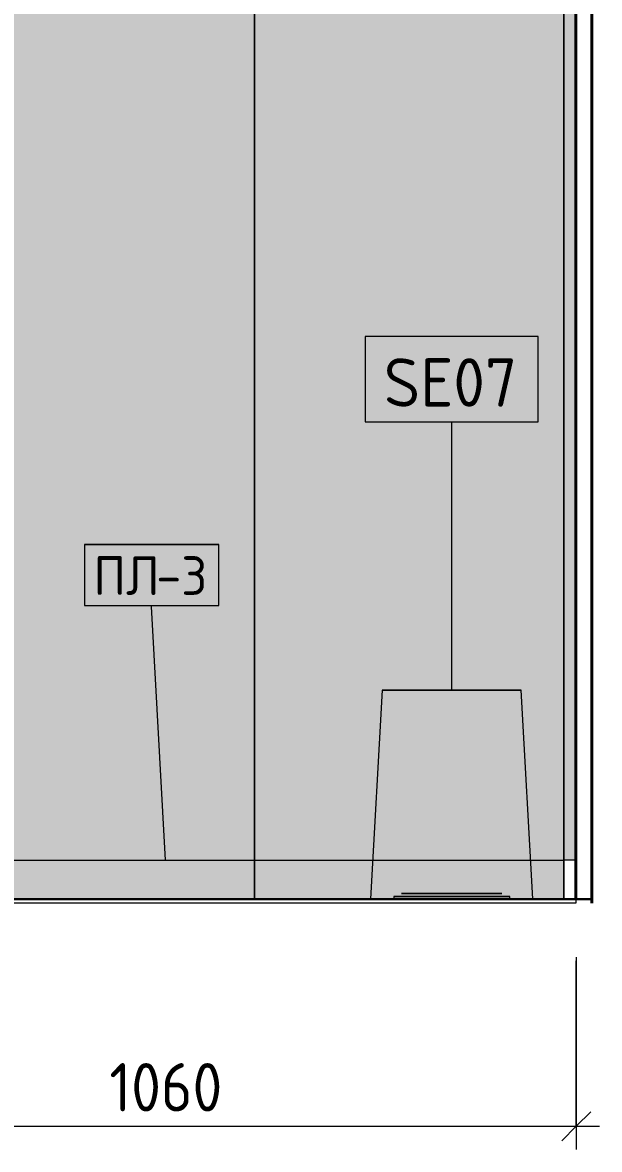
# Model space of a CAD drawing. Header units: millimetres. Extents: x 855 to 55293, y -2351 to 9447.
# Drawn here: x 27908 to 28654, y -324 to 1132 of the extents above; entities that cross this region are included whole.
import ezdxf

# ---------------------------------------------------------------- set-up
doc = ezdxf.new("R2010")
doc.units = ezdxf.units.MM
for name, color, linetype, lineweight in [('A-ANNO-DIMS', 7, 'Continuous', 9), ('A-ANNO-DIMS-25', 7, 'Continuous', 9), ('A-FLOR', 7, 'Continuous', 9), ('A-GENM', 7, 'Continuous', 9), ('A-GENM-IDEN', 7, 'Continuous', 9), ('A-WALL-PATT', 7, 'Continuous', 9), ('I-WALL', 7, 'Continuous', 9), ('P-SANR-FIXT', 7, 'Continuous', 9), ('P-SANR-FIXT-IDEN', 7, 'Continuous', 9)]:
    doc.layers.add(name, color=color, linetype=linetype, lineweight=lineweight)
for name, color, linetype, lineweight, true_color in [('A-FLOR-FNSH-1', 7, 'Continuous', 30, 0x3c3c3c), ('A-WALL-4', 7, 'Continuous', 40, 0x3c3c3c), ('A-WALL-FNSH-3', 7, 'Continuous', 30, 0x3c3c3c), ('I-FURN-10', 7, 'Continuous', 9, 0x949494), ('I-FURN-11', 7, 'Continuous', 9, 0x838383), ('I-FURN-12', 7, 'Continuous', 9, 0x818181), ('I-FURN-13', 9, 'Continuous', 9, 0x808080), ('I-FURN-14', 7, 'Continuous', 9, 0x7f7f7f), ('I-FURN-15', 7, 'Continuous', 9, 0xacacac), ('I-FURN-4', 7, 'Continuous', 9, 0xc0c0c0), ('I-FURN-5', 7, 'Continuous', 9, 0x9e9e9e), ('I-FURN-7', 7, 'Continuous', 9, 0x858585), ('I-FURN-8', 7, 'Continuous', 9, 0x888888), ('I-FURN-9', 7, 'Continuous', 9, 0x8d8d8d)]:
    doc.layers.add(name, color=color, linetype=linetype, lineweight=lineweight, true_color=true_color)
doc.layers.add('I-FURN-6', color=7, linetype='Continuous', lineweight=9, true_color=0x7f7f7f, transparency=0.7)
doc.layers.add('P-SANR-FIXT-2', color=7, linetype='Continuous', lineweight=9, transparency=0.7)
doc.styles.add('GOST Common_5', font='GOST_Common.ttf', dxfattribs={"height": 50})
doc.styles.add('GOST Common_7', font='GOST_Common.ttf', dxfattribs={"height": 62.5})
doc.styles.add('ISOCPEUR_2', font='isocpeur.ttf', dxfattribs={"width": 0.9, "height": 62.5})
doc.dimstyles.new('ISO-2_5_0_9К_БОЛЬШОЙ_1', dxfattribs={"dimscale": 304.8, "dimtxt": 62.248823, "dimasz": 0.123031, "dimexe": 0.098425, "dimexo": 0.246063, "dimgap": 0, "dimtad": 1, "dimdec": 0, "dimrnd": 10, "dimzin": 0, "dimdsep": 46, "dimtxsty": 'ISOCPEUR_2', "dimblk1": 'OBLIQUE', "dimblk2": 'OBLIQUE', "dimsah": 1, "dimcen": 0.09, "dimdle": 0.098425, "dimazin": 0, "dimtfac": 1, "dimtdec": 4, "dimtix": 1, "dimtmove": 0, "dimatfit": 3, "dimfxl": 1, "dimtvp": 1, "dimtolj": 1, "dimtzin": 0, "dimarcsym": 2})

# ---------------------------------------------------------------- blocks, each defined once
blk = doc.blocks.new('Плинтус - Плинтус темный _ст_школа_-32859015-Развертка 1_10-1')
at = {"layer": 'A-GENM'}
for p, q in [((38249, 50), (38234, 50)), ((38234, 50), (38234, 0)), ((38249, 0), (38249, 50)), ((38234, 0), (38249, 0))]:
    blk.add_line(p, q, dxfattribs=at)
blk = doc.blocks.new('Плинтус - Плинтус темный _ст_школа_-33253389-Развертка 1_10-1')
at = {"layer": 'A-GENM'}
blk.add_hatch(color=256, dxfattribs=at).paths.add_polyline_path([(37728.9, 0), (37834, 0), (37834, 50), (37189, 50), (37189, 0), (37593.6, 0)])
for p, q in [((37189, 50), (37834, 50)), ((37189, 0), (37189, 50)), ((37834, 50), (37986.8, 50)), ((37986.8, 50), (37999.4, 50)), ((37999.6, 50), (38024, 50)), ((38024, 50), (38034.4, 50)), ((38034.5, 50), (38091.8, 50)), ((38091.8, 50), (38134.9, 50)), ((38135, 50), (38154, 50)), ((38154, 50), (38191.2, 50)), ((38191.2, 50), (38234, 50)), ((38234, 0), (38234, 50)), ((37834, 0), (37728.9, 0)), ((37984, 0), (37834, 0)), ((38014, 0), (37984, 0)), ((38164, 0), (38014, 0)), ((38194, 0), (38164, 0)), ((38234, 0), (38194, 0))]:
    blk.add_line(p, q, dxfattribs=at)
blk = doc.blocks.new('мусорная корзина - Round_ Metal-30590745-Развертка 1_10-1')
at = {"layer": 'P-SANR-FIXT-2'}
h = blk.add_hatch(color=256, dxfattribs=at)
h.paths.add_polyline_path([(38184.9, 50), (38191.2, 50), (38179, 270), (38154, 270), (38154, 50), (38183.9, 50)])
h.paths.add_polyline_path([(37986.8, 50), (38024, 50), (38024, 270), (37999, 270), (37989.1, 92.5)])
for points in [[(38153.6, 50), (38154, 50), (38154, 270), (38024, 270), (38024, 50), (38152.5, 50)], [(38173.9, 0), (38194, 0), (38191.2, 50), (38154, 50), (38154, 7), (38024, 7), (38024, 50), (37986.8, 50), (37984, 0), (38014, 0), (38014, 3.2), (38164, 3.2), (38164, 0), (38172.4, 0)], [(38024, 7), (38154, 7), (38154, 50), (38024, 50)], [(38152.5, 0), (38164, 0), (38164, 3.2), (38014, 3.2), (38014, 0), (38151.8, 0)]]:
    blk.add_hatch(color=256, dxfattribs=at).paths.add_polyline_path(points)
at = {"layer": 'P-SANR-FIXT'}
for p, q in [((37999, 270), (37984, 0)), ((37999, 270), (38177.6, 270)), ((38023.8, 270), (37999, 270)), ((38031.1, 270), (38023.8, 270)), ((38024, 270), (38032.7, 270)), ((38154, 270), (38024, 270)), ((38119.8, 270), (38031.1, 270)), ((38032.7, 270), (38043, 270)), ((38043, 270), (38154, 270)), ((38134.9, 270), (38119.8, 270)), ((38154.2, 270), (38135, 270)), ((38179, 270), (38154.2, 270)), ((38177.6, 270), (38179, 270)), ((38194, 0), (38179, 270)), ((38014, 3.2), (38014, 0)), ((38014, 3.2), (38024, 3.2)), ((38016.6, 3.2), (38014, 3.2)), ((38024, 3.2), (38016.6, 3.2)), ((38024, 7), (38072.2, 7)), ((38072.2, 7), (38024, 7)), ((38024, 3.2), (38036, 3.2)), ((38069.6, 3.2), (38024, 3.2)), ((38036, 3.2), (38069.6, 3.2)), ((38069.6, 3.2), (38088.8, 3.2)), ((38088.8, 3.2), (38069.6, 3.2)), ((38072.2, 7), (38105.7, 7)), ((38105.7, 7), (38072.2, 7)), ((38089.2, 3.2), (38108.4, 3.2)), ((38126.5, 3.2), (38089.2, 3.2)), ((38105.8, 7), (38121.5, 7)), ((38121.5, 7), (38105.8, 7)), ((38108.4, 3.2), (38142, 3.2)), ((38121.7, 7), (38154, 7)), ((38145.3, 7), (38121.7, 7)), ((38150.9, 3.2), (38126.5, 3.2)), ((38142, 3.2), (38150.9, 3.2)), ((38151.8, 7), (38145.3, 7)), ((38151.2, 3.2), (38154, 3.2)), ((38154, 3.2), (38151.2, 3.2)), ((38154, 7), (38151.8, 7)), ((38154, 3.2), (38161.4, 3.2)), ((38164, 3.2), (38154, 3.2)), ((38161.4, 3.2), (38164, 3.2)), ((38164, 0), (38164, 3.2)), ((38194, 0), (37984, 0)), ((37984, 0), (37985.3, 0)), ((37985.3, 0), (37989.1, 0)), ((37989.1, 0), (37995.4, 0)), ((37995.4, 0), (38013.9, 0)), ((38013.9, 0), (38014.8, 0)), ((38014, 0), (38024, 0)), ((38126.5, 0), (38014, 0)), ((38014.8, 0), (38163.2, 0)), ((38024, 0), (38126.5, 0)), ((38126.5, 0), (38164, 0)), ((38142, 0), (38126.5, 0)), ((38154, 0), (38142, 0)), ((38164, 0), (38154, 0)), ((38163.2, 0), (38164.1, 0)), ((38164.1, 0), (38194, 0))]:
    blk.add_line(p, q, dxfattribs=at)
blk = doc.blocks.new('шкаф 1_112 - шкаф 1_112-31117176-Развертка 1_10-1')
at = {"layer": 'I-FURN-6'}
blk.add_hatch(color=256, dxfattribs=at).paths.add_polyline_path([(37834, 50), (37986.8, 50), (37999, 270), (38179, 270), (38191.2, 50), (38234, 50), (38234, 2060), (37834, 2060), (37834, 237.3)])
h = blk.add_hatch(color=256, dxfattribs=at)
h.paths.add_polyline_path([(38194, 0), (38234, 0), (38234, 50), (38191.2, 50), (38192.7, 23.3)])
h.paths.add_polyline_path([(37864.2, 0), (37984, 0), (37986.8, 50), (37834, 50), (37834, 0)])
at = {"layer": 'I-FURN-10'}
for p, q in [((37834, 0), (37834, 2060)), ((37834, 0), (37834, 2060)), ((38234, 0), (38234, 2060)), ((38234, 2060), (38234, 0)), ((38234, 0), (37834, 0)), ((38234, 0), (37834, 0)), ((37834, 0), (38234, 0))]:
    blk.add_line(p, q, dxfattribs=at)
at = {"layer": 'I-FURN-11'}
for p, q in [((37834, 0), (37834, 2060)), ((37834, 0), (37834, 2060)), ((38234, 0), (38234, 2060)), ((38234, 2060), (38234, 0)), ((37834, 0), (38234, 0)), ((38234, 0), (37834, 0)), ((37834, 0), (38234, 0))]:
    blk.add_line(p, q, dxfattribs=at)
at = {"layer": 'I-FURN-12'}
for p, q in [((37834, 0), (37834, 2060)), ((37834, 0), (37834, 2060)), ((38234, 2060), (38234, 0)), ((38234, 0), (38234, 2060)), ((37834, 0), (38234, 0)), ((37834, 0), (38234, 0)), ((38234, 0), (37834, 0))]:
    blk.add_line(p, q, dxfattribs=at)
at = {"layer": 'I-FURN-13'}
for p, q in [((37834, 0), (37834, 2060)), ((37834, 0), (37834, 2060)), ((38234, 0), (38234, 2060)), ((38234, 2060), (38234, 0)), ((37834, 0), (38234, 0)), ((38234, 0), (37834, 0)), ((37834, 0), (38234, 0))]:
    blk.add_line(p, q, dxfattribs=at)
at = {"layer": 'I-FURN-14'}
for p, q in [((37834, 0), (37834, 2060)), ((37834, 0), (37834, 2060)), ((37834, 0), (37834, 2060)), ((38234, 2060), (38234, 0)), ((38234, 2060), (38234, 50)), ((38234, 0), (38234, 2060)), ((38234, 50), (38234, 0)), ((37834, 0), (38234, 0)), ((38234, 0), (37834, 0)), ((37834, 0), (38234, 0)), ((38234, 0), (37834, 0)), ((37834, 0), (38234, 0))]:
    blk.add_line(p, q, dxfattribs=at)
at = {"layer": 'I-FURN-15'}
for p, q in [((37834, 0), (37834, 2060)), ((37834, 0), (37834, 2060)), ((38234, 0), (38234, 2060)), ((38234, 0), (38234, 2060)), ((38234, 0), (37834, 0)), ((38234, 0), (37834, 0)), ((37834, 0), (38234, 0))]:
    blk.add_line(p, q, dxfattribs=at)
at = {"layer": 'I-FURN-4'}
for p, q in [((37834, 2060), (37834, 0)), ((38234, 0), (38234, 2060)), ((37834, 0), (38234, 0)), ((38234, 0), (37834, 0))]:
    blk.add_line(p, q, dxfattribs=at)
at = {"layer": 'I-FURN-5'}
for p, q in [((37834, 0), (37834, 2060)), ((37834, 0), (37834, 2060)), ((38234, 2060), (38234, 0)), ((38234, 0), (38234, 2060)), ((38234, 0), (37834, 0)), ((37834, 0), (38234, 0)), ((38234, 0), (37834, 0))]:
    blk.add_line(p, q, dxfattribs=at)
at = {"layer": 'I-FURN-7'}
for p, q in [((37834, 0), (37834, 2060)), ((37834, 0), (37834, 2060)), ((38234, 2060), (38234, 0)), ((38234, 0), (38234, 2060)), ((38234, 0), (37834, 0)), ((37834, 0), (38234, 0)), ((38234, 0), (37834, 0))]:
    blk.add_line(p, q, dxfattribs=at)
at = {"layer": 'I-FURN-8'}
for p, q in [((37834, 0), (37834, 2060)), ((37834, 0), (37834, 2060)), ((38234, 0), (38234, 2060)), ((38234, 2060), (38234, 0)), ((38234, 0), (37834, 0)), ((38234, 0), (37834, 0)), ((37834, 0), (38234, 0))]:
    blk.add_line(p, q, dxfattribs=at)
at = {"layer": 'I-FURN-9'}
for p, q in [((37834, 0), (37834, 2060)), ((37834, 0), (37834, 2060)), ((38234, 2060), (38234, 0)), ((38234, 0), (38234, 2060)), ((38234, 0), (37834, 0)), ((37834, 0), (38234, 0)), ((38234, 0), (37834, 0))]:
    blk.add_line(p, q, dxfattribs=at)
blk = doc.blocks.new('DIMBLOCK13-Развертка 1_10-1')
at = {"layer": 'A-ANNO-DIMS-25'}
for p, q in [((27563.5, 1725), (27563.5, -323.6)), ((27563.5, -293.6), (27563.5, 1725)), ((28623.5, -75), (28623.5, -323.6)), ((28623.5, -293.6), (28623.5, -80)), ((27563.5, -293.6), (28653.5, -293.6))]:
    blk.add_line(p, q, dxfattribs=at)
at = {"layer": 'A-ANNO-DIMS-25', "lineweight": 20}
for p, q in [((27563.5, -293.6), (27582.3, -274.9)), ((28623.5, -293.6), (28642.3, -274.9)), ((27563.5, -293.6), (27544.8, -312.4)), ((28623.5, -293.6), (28604.8, -312.4))]:
    blk.add_line(p, q, dxfattribs=at)
at = {"layer": 'A-ANNO-DIMS-25', "color": 0, "insert": (28019.9, -212), "char_height": 62.5, "width": 176.691, "attachment_point": 1, "line_spacing_factor": 1.149209, "style": 'ISOCPEUR_2'}
blk.add_mtext('1060', dxfattribs=at)
blk = doc.blocks.new('_Oblique')
at = {"color": 0, "linetype": 'ByBlock', "lineweight": -2}
blk.add_line((-0.5, -0.5), (0.5, 0.5), dxfattribs=at)
blk = doc.blocks.new('Mark Reiling - Mark Reiling-26174330-Развертка 1_10-1')
at = {"layer": 'A-GENM-IDEN'}
for p, q in [((33223.3, 467.8), (33223.3, 389)), ((33223.3, 467.8), (33396.7, 467.8)), ((33396.7, 467.8), (33223.3, 467.8)), ((33223.3, 467.8), (33223.3, 389)), ((33396.7, 389), (33396.7, 467.8)), ((33396.7, 389), (33396.7, 467.8)), ((33223.3, 389), (33396.7, 389)), ((33223.3, 389), (33396.7, 389))]:
    blk.add_line(p, q, dxfattribs=at)
blk = doc.blocks.new('М_сантехническая_рамка1 - В рамке-30590747-Развертка 1_10-1')
at = {"layer": 'P-SANR-FIXT-IDEN'}
for p, q in [((38200.7, 726.9), (37977.3, 726.9)), ((37977.3, 726.9), (37977.3, 616.5)), ((38200.7, 616.5), (38200.7, 726.9)), ((37977.3, 616.5), (38200.7, 616.5))]:
    blk.add_line(p, q, dxfattribs=at)

msp = doc.modelspace()

# ---------------------------------------------------------------- hatches: boundary and pattern name
at = {"layer": 'A-FLOR'}
msp.add_hatch(color=256, dxfattribs=at).paths.add_polyline_path([(28643.5, -0.1), (28643.5, 0), (28623.5, -0.1)])
at = {"layer": 'A-WALL-PATT'}
msp.add_hatch(color=256, dxfattribs=at).paths.add_polyline_path([(27562.5, 0), (27562.5, 50), (28207.5, 50), (28207.5, 2060), (28607.5, 2060), (28607.5, 50), (28622.5, 50), (28622.5, 3450), (27563.5, 3450), (27563.5, 1800), (27555.5, 1800), (27555.5, 387.8), (27559, 400.4), (27595.3, 265.4), (27559, 265.4), (27559, 0), (27561.1, 0)])

# ---------------------------------------------------------------- linework, layer by layer
at = {"layer": 'A-FLOR'}
for p, q in [((28622.5, 0), (27294.4, 0)), ((28623.5, -5), (28623.5, 0)), ((27294.4, -5), (28623.5, -5))]:
    msp.add_line(p, q, dxfattribs=at)
at = {"layer": 'A-FLOR-FNSH-1'}
msp.add_line((28643.7, -0.1), (27294.4, -0.1), dxfattribs=at)
at = {"layer": 'A-GENM-IDEN'}
msp.add_line((28092.5, 50), (28074.5, 378), dxfattribs=at)
at = {"layer": 'A-WALL-4'}
msp.add_line((28643.5, 3880.5), (28643.5, -5.5), dxfattribs=at)
at = {"layer": 'A-WALL-FNSH-3'}
for p, q in [((28622.5, 3450), (28622.5, 0)), ((28623.5, 0), (28623.5, 3450)), ((28622.5, 0), (28623.5, 0))]:
    msp.add_line(p, q, dxfattribs=at)
at = {"layer": 'I-WALL'}
msp.add_line((28623.5, 0), (28643.5, 0), dxfattribs=at)
at = {"layer": 'P-SANR-FIXT-IDEN'}
msp.add_line((28462.5, 270), (28462.5, 616.5), dxfattribs=at)

# ---------------------------------------------------------------- block references
at = {"layer": 'A-GENM'}
for name in ['Плинтус - Плинтус темный _ст_школа_-33253389-Развертка 1_10-1', 'Плинтус - Плинтус темный _ст_школа_-32859015-Развертка 1_10-1']:
    msp.add_blockref(name, (-9626.5, 0), dxfattribs=at)
at = {"layer": 'A-GENM-IDEN'}
msp.add_blockref('Mark Reiling - Mark Reiling-26174330-Развертка 1_10-1', (-5235.5, -10), dxfattribs=at)
at = {"layer": 'I-FURN-5'}
msp.add_blockref('шкаф 1_112 - шкаф 1_112-31117176-Развертка 1_10-1', (-9626.5, 0), dxfattribs=at)
at = {"layer": 'P-SANR-FIXT'}
msp.add_blockref('мусорная корзина - Round_ Metal-30590745-Развертка 1_10-1', (-9626.5, 0), dxfattribs=at)
at = {"layer": 'P-SANR-FIXT-IDEN'}
msp.add_blockref('М_сантехническая_рамка1 - В рамке-30590747-Развертка 1_10-1', (-9626.5, 0), dxfattribs=at)

# ---------------------------------------------------------------- texts
at = {"layer": 'A-GENM-IDEN', "char_height": 50, "attachment_point": 1, "style": 'GOST Common_5'}
for s, insert, width in [('ПЛ', (27999.3, 442.8), 98.207), ('-3', (28080.4, 442.8), 86.181)]:
    msp.add_mtext(s, dxfattribs=dict(at, insert=insert, width=width))
at = {"layer": 'P-SANR-FIXT-IDEN', "insert": (28374.7, 698.6), "char_height": 62.5, "width": 222.468, "attachment_point": 1, "style": 'GOST Common_7'}
msp.add_mtext('SE07', dxfattribs=at)

# ---------------------------------------------------------------- dimensions: what is measured, and where the dimension line sits
at = {"layer": 'A-ANNO-DIMS'}
dim = msp.add_linear_dim(base=(28623.5, -293.6), p1=(27563.5, 1800), p2=(28623.5, 0), dimstyle='ISO-2_5_0_9К_БОЛЬШОЙ_1', override={"dimpost": '<>', "dimfxl": 2088.923168}, dxfattribs=at)
dim.commit()
dim.dimension.update_dxf_attribs({"geometry": 'DIMBLOCK13-Развертка 1_10-1', "text_midpoint": (28093.5, -262.4)})

doc.saveas('drawing.dxf')
